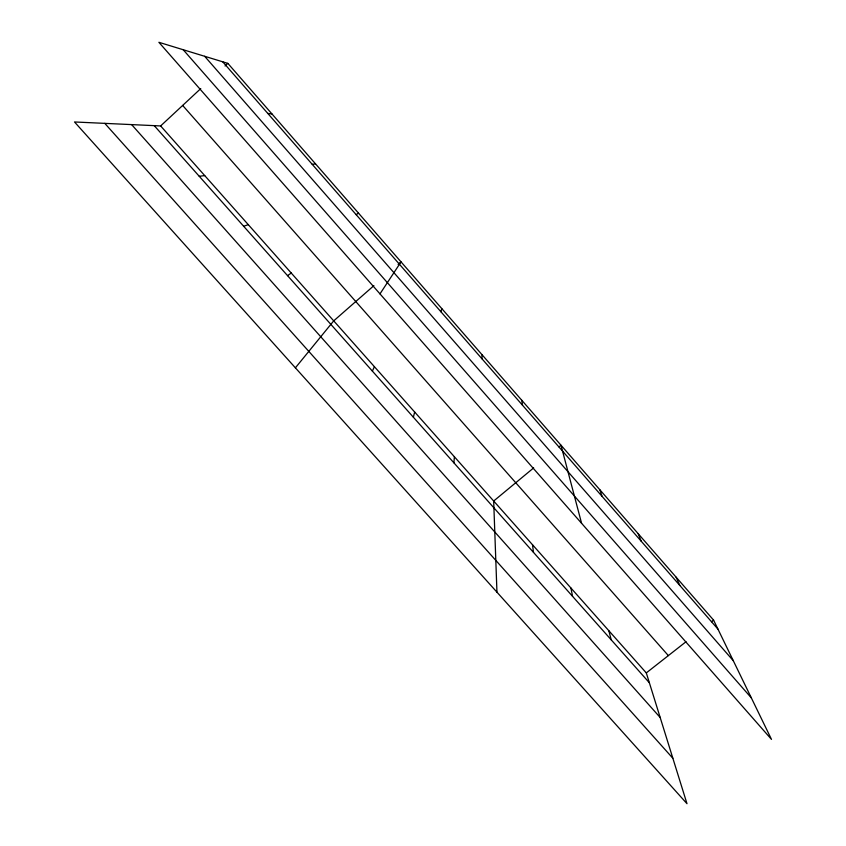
<?xml version="1.0" encoding="UTF-8"?>
<svg xmlns="http://www.w3.org/2000/svg" width="846" height="846" viewBox="0 0 846 846"><rect width="100%" height="100%" fill="white"/><g stroke="black" fill="none" stroke-linecap="round" stroke-linejoin="round"><path stroke-width="1.27" d="M453.89 462.825L454.397 456.777M440.988 311.836L441.749 308.547M413.377 417.237L414.646 412.013M372.367 371.087L374.418 366.709M379.981 293.879L401.025 261.879L398.117 264.428M295.391 367.83L333.715 320.867L373.89 285.652M160.634 125.938L646.302 672.908L686.994 803.7L74.511 121.972L160.634 125.938L200.756 88.597M225.057 65.977L227.849 63.376L713.58 620.118L771.489 739.383L158.889 42.3L227.849 63.376M533.667 467.901L493.683 501.022L496.951 592.179M558.973 446.931L561.014 445.25L581.572 523.272M646.302 672.908L686.032 641.733M711.539 621.715L713.58 620.118M287.534 275.637L291.257 273.047M356.134 214.63L358.556 213.192M243.68 226.284L248.259 224.624M312.248 164.346L315.537 163.881M199.244 176.285L204.721 175.598M267.791 113.417L271.978 113.956M104.798 123.368L672.845 758.249M131.627 124.605L660.176 717.503M154.236 125.642L649.379 682.785M182.662 105.443L668.361 655.608M204.669 56.291L733.292 660.715M183.191 49.724L751.333 697.876M222.741 61.821L717.937 629.107M676.102 577.173L679.782 585.4M638.191 533.71L641.173 541.165M599.825 489.739L602.098 496.401M608.813 630.682L611.203 639.83M570.881 587.959L572.573 596.367M521.728 400.232L522.521 405.245M532.504 544.75L533.488 552.385M481.977 354.664L482.009 358.82"/></g></svg>
